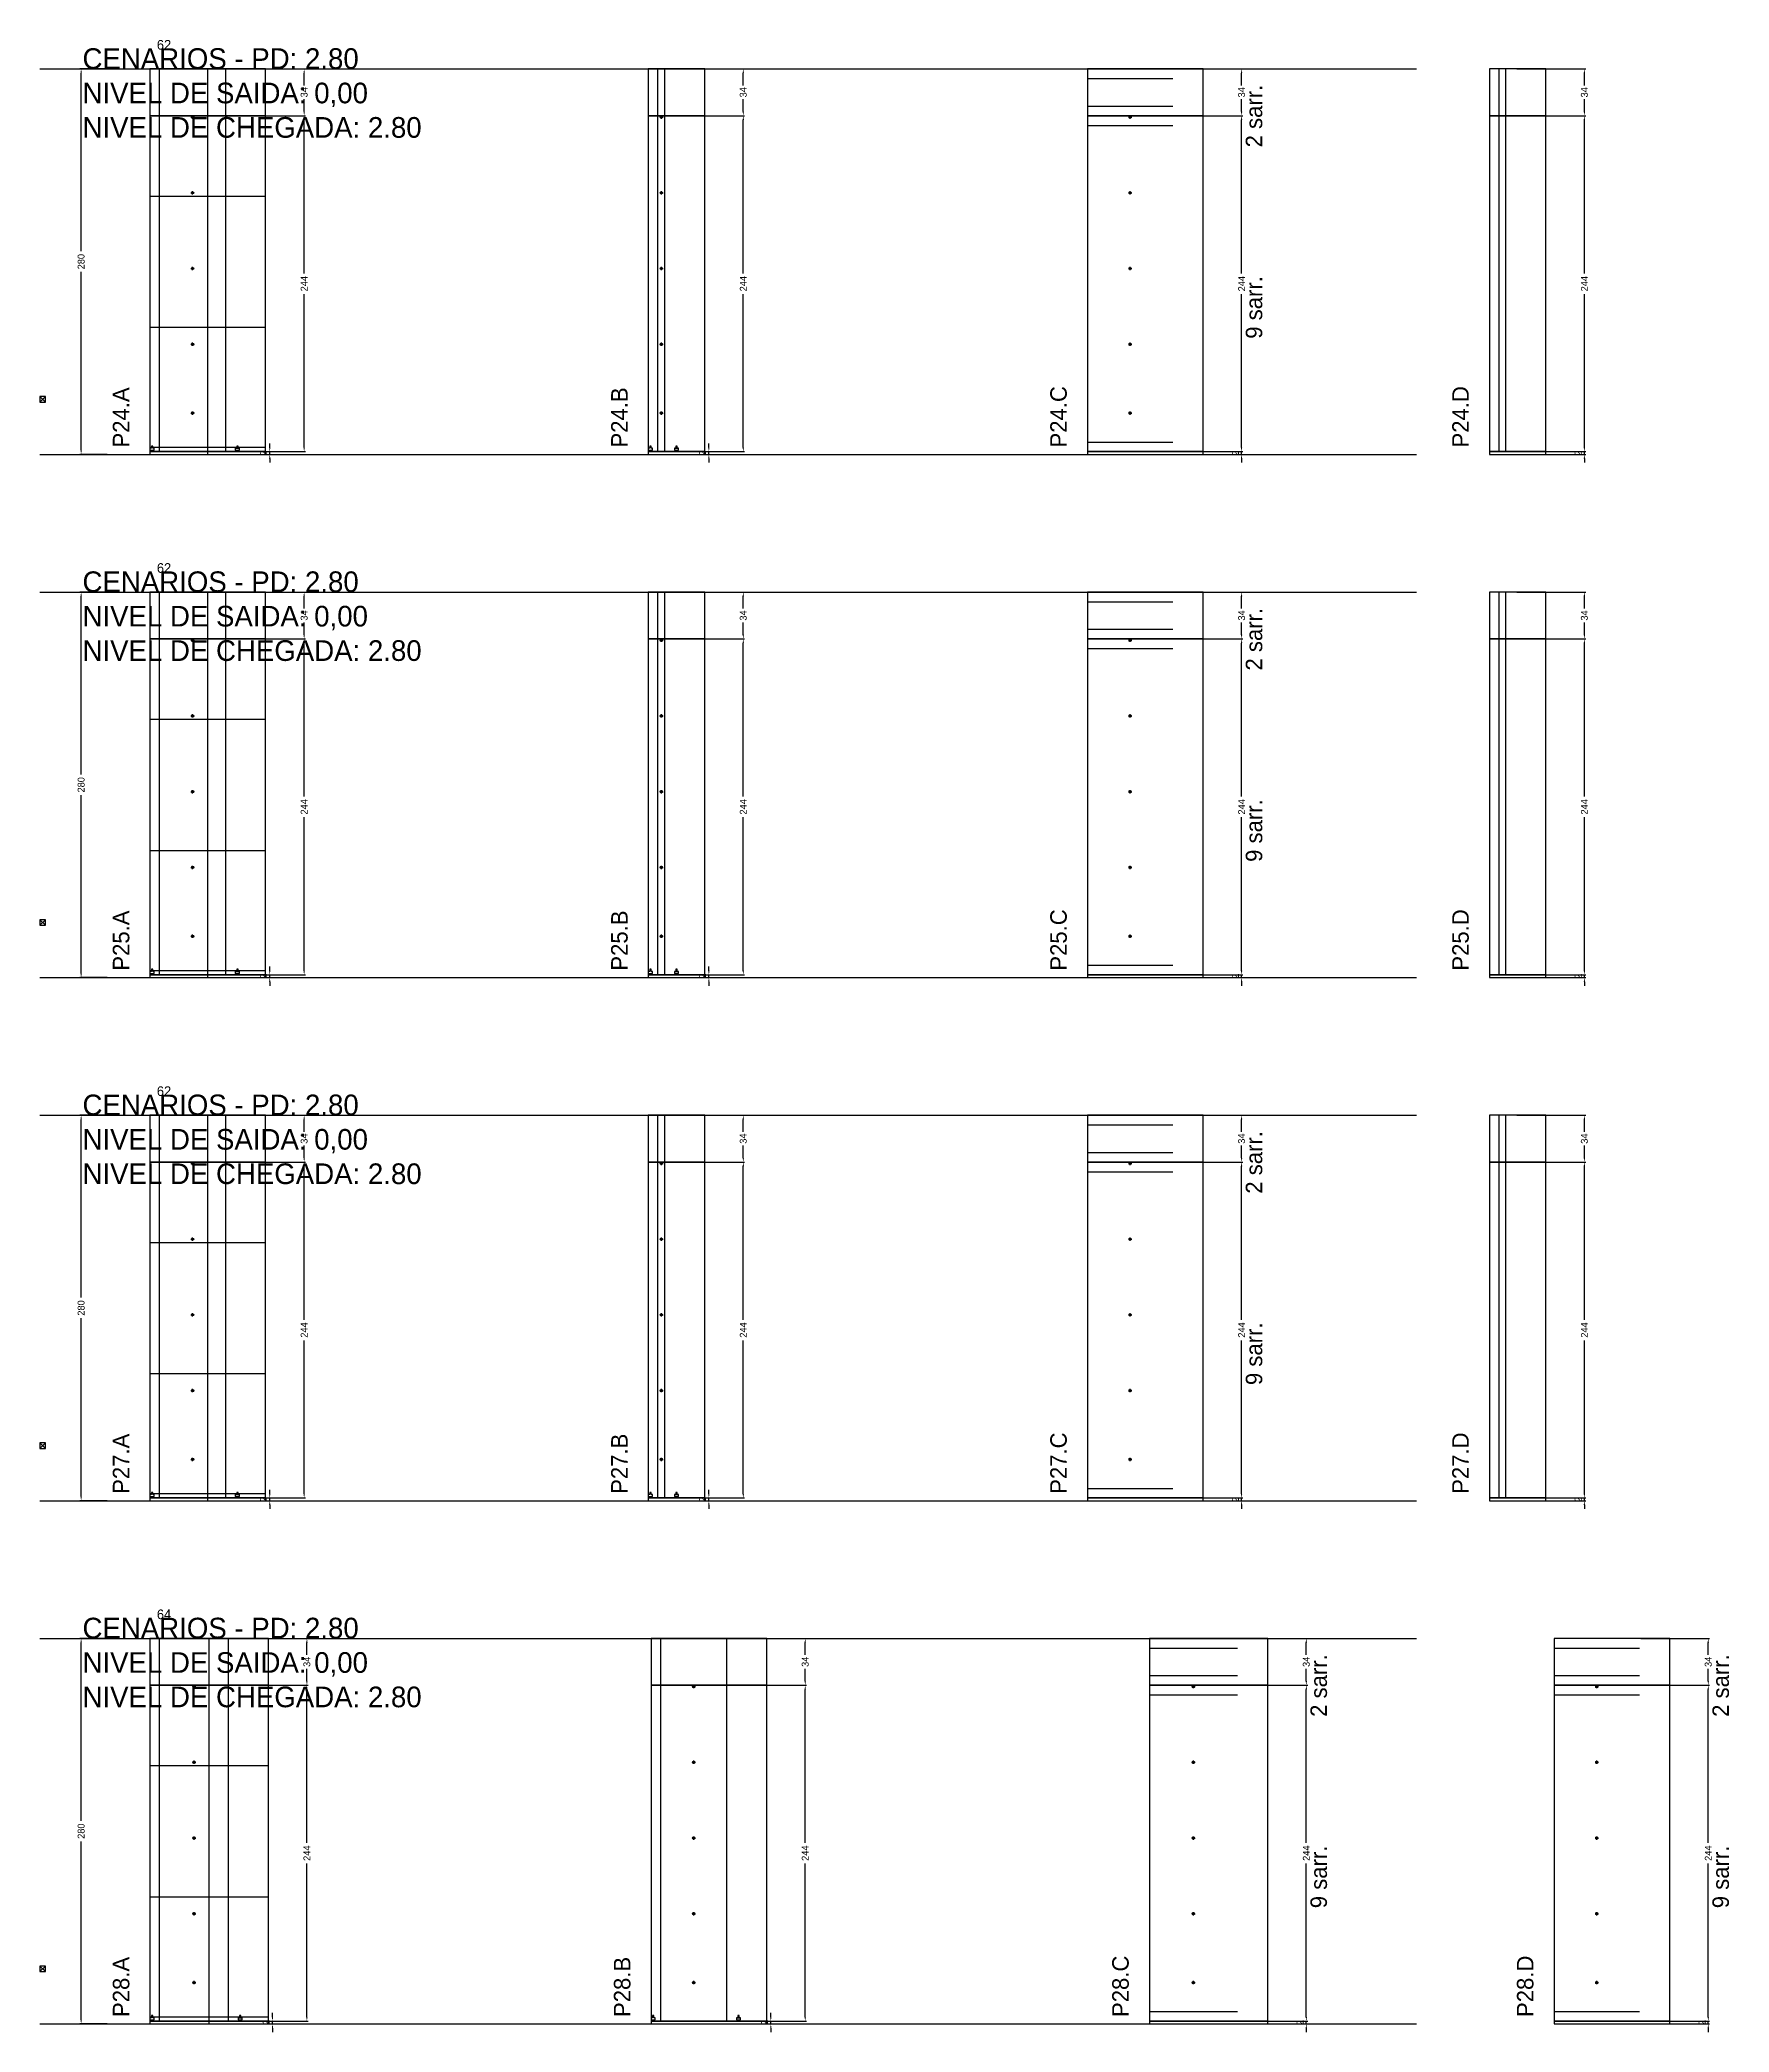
# Model space of a CAD drawing. Header units: centimetres. Extents: x -12000 to 4115, y -10266 to 2668.
# Drawn here: x -7000 to -5773, y -5326 to -3879 of the extents above; entities that cross this region are included whole.
import ezdxf

# ---------------------------------------------------------------- set-up
doc = ezdxf.new("R2010")
doc.units = ezdxf.units.CM
doc.linetypes.add('DASHED', pattern=[2, -2])
for name, color, linetype in [('COTA', 241, 'Continuous'), ('COTAS FURACAO', 16, 'Continuous'), ('Madeira', 30, 'Continuous'), ('NOMENCLATURA', 7, 'Continuous'), ('Nível', 160, 'Continuous'), ('Painéis', 200, 'Continuous'), ('Perfil Metálico', 150, 'Continuous'), ('SARR_2.2x7', 40, 'Continuous'), ('SARRAFO DE PRESSAO', 200, 'Continuous'), ('texto', 7, 'Continuous')]:
    doc.layers.add(name, color=color, linetype=linetype)
doc.dimstyles.new('PAINEL-NOVA', dxfattribs={"dimtxt": 5, "dimasz": 3, "dimexe": 1, "dimexo": 1, "dimgap": 1, "dimtad": 1, "dimcen": 2.5, "dimazin": 3, "dimtfac": 1, "dimtmove": 0, "dimatfit": 3})

# ---------------------------------------------------------------- blocks, each defined once
blk = doc.blocks.new('_CLOSEDFILLED')
at = {"color": 0, "linetype": 'BYBLOCK'}
blk.add_solid([(-1, 0.16), (0, 0), (-1, -0.16)], dxfattribs=at)
blk = doc.blocks.new('*D261')
for p, q in [((-6951, -3900), (-6971, -3900)), ((-6970, -4032.5), (-6970, -3903)), ((-6970, -4177), (-6970, -4047.5)), ((-6951, -4180), (-6971, -4180))]:
    blk.add_line(p, q)
at = {"layer": 'Defpoints'}
for p in [(-6950, -3900), (-6970, -4180), (-6950, -4180)]:
    blk.add_point(p, dxfattribs=at)
at = {"layer": 'COTA', "xscale": 3, "yscale": 3}
for p, rotation in [((-6970, -3900), 90), ((-6970, -4180), 270)]:
    blk.add_blockref('_CLOSEDFILLED', p, dxfattribs=dict(at, rotation=rotation))
at = {"layer": 'COTA', "insert": (-6970, -4040), "char_height": 5, "attachment_point": 5, "rotation": 90}
blk.add_mtext('280', dxfattribs=at)
blk = doc.blocks.new('MULDURA')
at = {"layer": 'Paineis'}
for p, q in [((0, 0), (4, 4)), ((4, 0), (0, 4))]:
    blk.add_line(p, q, dxfattribs=at)
blk.add_lwpolyline([(0, 0), (4, 0), (4, 4), (0, 4)], close=True, dxfattribs=at)
blk = doc.blocks.new('*D263')
for p, q in [((-6857, -3934), (-6807, -3934)), ((-6808, -4048.5), (-6808, -3937)), ((-6808, -4175), (-6808, -4063.5)), ((-6857, -4178), (-6807, -4178))]:
    blk.add_line(p, q)
at = {"layer": 'Defpoints'}
for p in [(-6858, -3934), (-6858, -4178), (-6808, -4178)]:
    blk.add_point(p, dxfattribs=at)
at = {"layer": 'COTA', "xscale": 3, "yscale": 3}
for p, rotation in [((-6808, -3934), 90), ((-6808, -4178), 270)]:
    blk.add_blockref('_CLOSEDFILLED', p, dxfattribs=dict(at, rotation=rotation))
at = {"layer": 'COTA', "insert": (-6808, -4056), "char_height": 5, "attachment_point": 5, "rotation": 90}
blk.add_mtext('244', dxfattribs=at)
blk = doc.blocks.new('*D264')
for p, q in [((-6857, -3900), (-6807, -3900)), ((-6808, -3912), (-6808, -3903)), ((-6857, -3934), (-6807, -3934)), ((-6808, -3931), (-6808, -3922))]:
    blk.add_line(p, q)
at = {"layer": 'Defpoints'}
for p in [(-6858, -3900), (-6858, -3934), (-6808, -3934)]:
    blk.add_point(p, dxfattribs=at)
at = {"layer": 'COTA', "xscale": 3, "yscale": 3}
for p, rotation in [((-6808, -3900), 90), ((-6808, -3934), 270)]:
    blk.add_blockref('_CLOSEDFILLED', p, dxfattribs=dict(at, rotation=rotation))
at = {"layer": 'COTA', "insert": (-6808, -3917), "char_height": 5, "attachment_point": 5, "rotation": 90}
blk.add_mtext('34', dxfattribs=at)
blk = doc.blocks.new('SLIPTEE')
at = {"layer": 'Paineis'}
blk.add_lwpolyline([(0, 0), (3, 0), (3, 1.5), (2, 1.5), (2, 3), (1, 3), (1, 1.5), (0, 1.5)], close=True, dxfattribs=at)
blk = doc.blocks.new('SLIPTDD')
at = {"layer": 'Paineis'}
blk.add_line((0, 1.5), (3, 1.5), dxfattribs=at)
blk.add_lwpolyline([(0, 0), (3, 0), (3, 1.5), (2, 1.5), (2, 3), (1, 3), (1, 1.5), (0, 1.5)], close=True, dxfattribs=at)
blk = doc.blocks.new('furacao')
at = {"layer": 'COTAS FURACAO'}
for p, q in [((-1.2, 0), (1.2, 0)), ((0, -1.2), (0, 1.2))]:
    blk.add_line(p, q, dxfattribs=at)
blk.add_circle((0, 0), 0.8, dxfattribs=at)
blk = doc.blocks.new('*D266')
for p, q in [((-6538, -3934), (-6488, -3934)), ((-6489, -4048.5), (-6489, -3937)), ((-6489, -4175), (-6489, -4063.5)), ((-6538, -4178), (-6488, -4178))]:
    blk.add_line(p, q)
at = {"layer": 'Defpoints'}
for p in [(-6539, -3934), (-6539, -4178), (-6489, -4178)]:
    blk.add_point(p, dxfattribs=at)
at = {"layer": 'COTA', "xscale": 3, "yscale": 3}
for p, rotation in [((-6489, -3934), 90), ((-6489, -4178), 270)]:
    blk.add_blockref('_CLOSEDFILLED', p, dxfattribs=dict(at, rotation=rotation))
at = {"layer": 'COTA', "insert": (-6489, -4056), "char_height": 5, "attachment_point": 5, "rotation": 90}
blk.add_mtext('244', dxfattribs=at)
blk = doc.blocks.new('*D267')
for p, q in [((-6538, -3900), (-6488, -3900)), ((-6489, -3912), (-6489, -3903)), ((-6538, -3934), (-6488, -3934)), ((-6489, -3931), (-6489, -3922))]:
    blk.add_line(p, q)
at = {"layer": 'Defpoints'}
for p in [(-6539, -3900), (-6539, -3934), (-6489, -3934)]:
    blk.add_point(p, dxfattribs=at)
at = {"layer": 'COTA', "xscale": 3, "yscale": 3}
for p, rotation in [((-6489, -3900), 90), ((-6489, -3934), 270)]:
    blk.add_blockref('_CLOSEDFILLED', p, dxfattribs=dict(at, rotation=rotation))
at = {"layer": 'COTA', "insert": (-6489, -3917), "char_height": 5, "attachment_point": 5, "rotation": 90}
blk.add_mtext('34', dxfattribs=at)
blk = doc.blocks.new('*D269')
for p, q in [((-6176, -3934), (-6126, -3934)), ((-6127, -4048.5), (-6127, -3937)), ((-6127, -4175), (-6127, -4063.5)), ((-6176, -4178), (-6126, -4178))]:
    blk.add_line(p, q)
at = {"layer": 'Defpoints'}
for p in [(-6177, -3934), (-6177, -4178), (-6127, -4178)]:
    blk.add_point(p, dxfattribs=at)
at = {"layer": 'COTA', "xscale": 3, "yscale": 3}
for p, rotation in [((-6127, -3934), 90), ((-6127, -4178), 270)]:
    blk.add_blockref('_CLOSEDFILLED', p, dxfattribs=dict(at, rotation=rotation))
at = {"layer": 'COTA', "insert": (-6127, -4056), "char_height": 5, "attachment_point": 5, "rotation": 90}
blk.add_mtext('244', dxfattribs=at)
blk = doc.blocks.new('*D270')
for p, q in [((-6176, -3900), (-6126, -3900)), ((-6127, -3912), (-6127, -3903)), ((-6176, -3934), (-6126, -3934)), ((-6127, -3931), (-6127, -3922))]:
    blk.add_line(p, q)
at = {"layer": 'Defpoints'}
for p in [(-6177, -3900), (-6177, -3934), (-6127, -3934)]:
    blk.add_point(p, dxfattribs=at)
at = {"layer": 'COTA', "xscale": 3, "yscale": 3}
for p, rotation in [((-6127, -3900), 90), ((-6127, -3934), 270)]:
    blk.add_blockref('_CLOSEDFILLED', p, dxfattribs=dict(at, rotation=rotation))
at = {"layer": 'COTA', "insert": (-6127, -3917), "char_height": 5, "attachment_point": 5, "rotation": 90}
blk.add_mtext('34', dxfattribs=at)
blk = doc.blocks.new('*D272')
for p, q in [((-5927, -3934), (-5877, -3934)), ((-5878, -4048.5), (-5878, -3937)), ((-5878, -4175), (-5878, -4063.5)), ((-5927, -4178), (-5877, -4178))]:
    blk.add_line(p, q)
at = {"layer": 'Defpoints'}
for p in [(-5928, -3934), (-5928, -4178), (-5878, -4178)]:
    blk.add_point(p, dxfattribs=at)
at = {"layer": 'COTA', "xscale": 3, "yscale": 3}
for p, rotation in [((-5878, -3934), 90), ((-5878, -4178), 270)]:
    blk.add_blockref('_CLOSEDFILLED', p, dxfattribs=dict(at, rotation=rotation))
at = {"layer": 'COTA', "insert": (-5878, -4056), "char_height": 5, "attachment_point": 5, "rotation": 90}
blk.add_mtext('244', dxfattribs=at)
blk = doc.blocks.new('*D273')
for p, q in [((-5927, -3900), (-5877, -3900)), ((-5878, -3912), (-5878, -3903)), ((-5927, -3934), (-5877, -3934)), ((-5878, -3931), (-5878, -3922))]:
    blk.add_line(p, q)
at = {"layer": 'Defpoints'}
for p in [(-5928, -3900), (-5928, -3934), (-5878, -3934)]:
    blk.add_point(p, dxfattribs=at)
at = {"layer": 'COTA', "xscale": 3, "yscale": 3}
for p, rotation in [((-5878, -3900), 90), ((-5878, -3934), 270)]:
    blk.add_blockref('_CLOSEDFILLED', p, dxfattribs=dict(at, rotation=rotation))
at = {"layer": 'COTA', "insert": (-5878, -3917), "char_height": 5, "attachment_point": 5, "rotation": 90}
blk.add_mtext('34', dxfattribs=at)
blk = doc.blocks.new('*D287')
for p, q in [((-6951, -4280), (-6971, -4280)), ((-6970, -4412.5), (-6970, -4283)), ((-6970, -4557), (-6970, -4427.5)), ((-6951, -4560), (-6971, -4560))]:
    blk.add_line(p, q)
at = {"layer": 'Defpoints'}
for p in [(-6950, -4280), (-6970, -4560), (-6950, -4560)]:
    blk.add_point(p, dxfattribs=at)
at = {"layer": 'COTA', "xscale": 3, "yscale": 3}
for p, rotation in [((-6970, -4280), 90), ((-6970, -4560), 270)]:
    blk.add_blockref('_CLOSEDFILLED', p, dxfattribs=dict(at, rotation=rotation))
at = {"layer": 'COTA', "insert": (-6970, -4420), "char_height": 5, "attachment_point": 5, "rotation": 90}
blk.add_mtext('280', dxfattribs=at)
blk = doc.blocks.new('*D289')
for p, q in [((-6857, -4314), (-6807, -4314)), ((-6808, -4428.5), (-6808, -4317)), ((-6808, -4555), (-6808, -4443.5)), ((-6857, -4558), (-6807, -4558))]:
    blk.add_line(p, q)
at = {"layer": 'Defpoints'}
for p in [(-6858, -4314), (-6858, -4558), (-6808, -4558)]:
    blk.add_point(p, dxfattribs=at)
at = {"layer": 'COTA', "xscale": 3, "yscale": 3}
for p, rotation in [((-6808, -4314), 90), ((-6808, -4558), 270)]:
    blk.add_blockref('_CLOSEDFILLED', p, dxfattribs=dict(at, rotation=rotation))
at = {"layer": 'COTA', "insert": (-6808, -4436), "char_height": 5, "attachment_point": 5, "rotation": 90}
blk.add_mtext('244', dxfattribs=at)
blk = doc.blocks.new('*D290')
for p, q in [((-6857, -4280), (-6807, -4280)), ((-6808, -4292), (-6808, -4283)), ((-6808, -4311), (-6808, -4302)), ((-6857, -4314), (-6807, -4314))]:
    blk.add_line(p, q)
at = {"layer": 'Defpoints'}
for p in [(-6858, -4280), (-6858, -4314), (-6808, -4314)]:
    blk.add_point(p, dxfattribs=at)
at = {"layer": 'COTA', "xscale": 3, "yscale": 3}
for p, rotation in [((-6808, -4280), 90), ((-6808, -4314), 270)]:
    blk.add_blockref('_CLOSEDFILLED', p, dxfattribs=dict(at, rotation=rotation))
at = {"layer": 'COTA', "insert": (-6808, -4297), "char_height": 5, "attachment_point": 5, "rotation": 90}
blk.add_mtext('34', dxfattribs=at)
blk = doc.blocks.new('*D292')
for p, q in [((-6538, -4314), (-6488, -4314)), ((-6489, -4428.5), (-6489, -4317)), ((-6489, -4555), (-6489, -4443.5)), ((-6538, -4558), (-6488, -4558))]:
    blk.add_line(p, q)
at = {"layer": 'Defpoints'}
for p in [(-6539, -4314), (-6539, -4558), (-6489, -4558)]:
    blk.add_point(p, dxfattribs=at)
at = {"layer": 'COTA', "xscale": 3, "yscale": 3}
for p, rotation in [((-6489, -4314), 90), ((-6489, -4558), 270)]:
    blk.add_blockref('_CLOSEDFILLED', p, dxfattribs=dict(at, rotation=rotation))
at = {"layer": 'COTA', "insert": (-6489, -4436), "char_height": 5, "attachment_point": 5, "rotation": 90}
blk.add_mtext('244', dxfattribs=at)
blk = doc.blocks.new('*D293')
for p, q in [((-6538, -4280), (-6488, -4280)), ((-6489, -4292), (-6489, -4283)), ((-6489, -4311), (-6489, -4302)), ((-6538, -4314), (-6488, -4314))]:
    blk.add_line(p, q)
at = {"layer": 'Defpoints'}
for p in [(-6539, -4280), (-6539, -4314), (-6489, -4314)]:
    blk.add_point(p, dxfattribs=at)
at = {"layer": 'COTA', "xscale": 3, "yscale": 3}
for p, rotation in [((-6489, -4280), 90), ((-6489, -4314), 270)]:
    blk.add_blockref('_CLOSEDFILLED', p, dxfattribs=dict(at, rotation=rotation))
at = {"layer": 'COTA', "insert": (-6489, -4297), "char_height": 5, "attachment_point": 5, "rotation": 90}
blk.add_mtext('34', dxfattribs=at)
blk = doc.blocks.new('*D295')
for p, q in [((-6176, -4314), (-6126, -4314)), ((-6127, -4428.5), (-6127, -4317)), ((-6127, -4555), (-6127, -4443.5)), ((-6176, -4558), (-6126, -4558))]:
    blk.add_line(p, q)
at = {"layer": 'Defpoints'}
for p in [(-6177, -4314), (-6177, -4558), (-6127, -4558)]:
    blk.add_point(p, dxfattribs=at)
at = {"layer": 'COTA', "xscale": 3, "yscale": 3}
for p, rotation in [((-6127, -4314), 90), ((-6127, -4558), 270)]:
    blk.add_blockref('_CLOSEDFILLED', p, dxfattribs=dict(at, rotation=rotation))
at = {"layer": 'COTA', "insert": (-6127, -4436), "char_height": 5, "attachment_point": 5, "rotation": 90}
blk.add_mtext('244', dxfattribs=at)
blk = doc.blocks.new('*D296')
for p, q in [((-6176, -4280), (-6126, -4280)), ((-6127, -4292), (-6127, -4283)), ((-6127, -4311), (-6127, -4302)), ((-6176, -4314), (-6126, -4314))]:
    blk.add_line(p, q)
at = {"layer": 'Defpoints'}
for p in [(-6177, -4280), (-6177, -4314), (-6127, -4314)]:
    blk.add_point(p, dxfattribs=at)
at = {"layer": 'COTA', "xscale": 3, "yscale": 3}
for p, rotation in [((-6127, -4280), 90), ((-6127, -4314), 270)]:
    blk.add_blockref('_CLOSEDFILLED', p, dxfattribs=dict(at, rotation=rotation))
at = {"layer": 'COTA', "insert": (-6127, -4297), "char_height": 5, "attachment_point": 5, "rotation": 90}
blk.add_mtext('34', dxfattribs=at)
blk = doc.blocks.new('*D298')
for p, q in [((-5927, -4314), (-5877, -4314)), ((-5878, -4428.5), (-5878, -4317)), ((-5878, -4555), (-5878, -4443.5)), ((-5927, -4558), (-5877, -4558))]:
    blk.add_line(p, q)
at = {"layer": 'Defpoints'}
for p in [(-5928, -4314), (-5928, -4558), (-5878, -4558)]:
    blk.add_point(p, dxfattribs=at)
at = {"layer": 'COTA', "xscale": 3, "yscale": 3}
for p, rotation in [((-5878, -4314), 90), ((-5878, -4558), 270)]:
    blk.add_blockref('_CLOSEDFILLED', p, dxfattribs=dict(at, rotation=rotation))
at = {"layer": 'COTA', "insert": (-5878, -4436), "char_height": 5, "attachment_point": 5, "rotation": 90}
blk.add_mtext('244', dxfattribs=at)
blk = doc.blocks.new('*D299')
for p, q in [((-5927, -4280), (-5877, -4280)), ((-5878, -4292), (-5878, -4283)), ((-5878, -4311), (-5878, -4302)), ((-5927, -4314), (-5877, -4314))]:
    blk.add_line(p, q)
at = {"layer": 'Defpoints'}
for p in [(-5928, -4280), (-5928, -4314), (-5878, -4314)]:
    blk.add_point(p, dxfattribs=at)
at = {"layer": 'COTA', "xscale": 3, "yscale": 3}
for p, rotation in [((-5878, -4280), 90), ((-5878, -4314), 270)]:
    blk.add_blockref('_CLOSEDFILLED', p, dxfattribs=dict(at, rotation=rotation))
at = {"layer": 'COTA', "insert": (-5878, -4297), "char_height": 5, "attachment_point": 5, "rotation": 90}
blk.add_mtext('34', dxfattribs=at)
blk = doc.blocks.new('*D313')
for p, q in [((-6951, -4660), (-6971, -4660)), ((-6970, -4792.5), (-6970, -4663)), ((-6970, -4937), (-6970, -4807.5)), ((-6951, -4940), (-6971, -4940))]:
    blk.add_line(p, q)
at = {"layer": 'Defpoints'}
for p in [(-6950, -4660), (-6970, -4940), (-6950, -4940)]:
    blk.add_point(p, dxfattribs=at)
at = {"layer": 'COTA', "xscale": 3, "yscale": 3}
for p, rotation in [((-6970, -4660), 90), ((-6970, -4940), 270)]:
    blk.add_blockref('_CLOSEDFILLED', p, dxfattribs=dict(at, rotation=rotation))
at = {"layer": 'COTA', "insert": (-6970, -4800), "char_height": 5, "attachment_point": 5, "rotation": 90}
blk.add_mtext('280', dxfattribs=at)
blk = doc.blocks.new('*D315')
for p, q in [((-6857, -4694), (-6807, -4694)), ((-6808, -4808.5), (-6808, -4697)), ((-6808, -4935), (-6808, -4823.5)), ((-6857, -4938), (-6807, -4938))]:
    blk.add_line(p, q)
at = {"layer": 'Defpoints'}
for p in [(-6858, -4694), (-6858, -4938), (-6808, -4938)]:
    blk.add_point(p, dxfattribs=at)
at = {"layer": 'COTA', "xscale": 3, "yscale": 3}
for p, rotation in [((-6808, -4694), 90), ((-6808, -4938), 270)]:
    blk.add_blockref('_CLOSEDFILLED', p, dxfattribs=dict(at, rotation=rotation))
at = {"layer": 'COTA', "insert": (-6808, -4816), "char_height": 5, "attachment_point": 5, "rotation": 90}
blk.add_mtext('244', dxfattribs=at)
blk = doc.blocks.new('*D316')
for p, q in [((-6857, -4660), (-6807, -4660)), ((-6808, -4672), (-6808, -4663)), ((-6808, -4691), (-6808, -4682)), ((-6857, -4694), (-6807, -4694))]:
    blk.add_line(p, q)
at = {"layer": 'Defpoints'}
for p in [(-6858, -4660), (-6858, -4694), (-6808, -4694)]:
    blk.add_point(p, dxfattribs=at)
at = {"layer": 'COTA', "xscale": 3, "yscale": 3}
for p, rotation in [((-6808, -4660), 90), ((-6808, -4694), 270)]:
    blk.add_blockref('_CLOSEDFILLED', p, dxfattribs=dict(at, rotation=rotation))
at = {"layer": 'COTA', "insert": (-6808, -4677), "char_height": 5, "attachment_point": 5, "rotation": 90}
blk.add_mtext('34', dxfattribs=at)
blk = doc.blocks.new('*D318')
for p, q in [((-6538, -4694), (-6488, -4694)), ((-6489, -4808.5), (-6489, -4697)), ((-6489, -4935), (-6489, -4823.5)), ((-6538, -4938), (-6488, -4938))]:
    blk.add_line(p, q)
at = {"layer": 'Defpoints'}
for p in [(-6539, -4694), (-6539, -4938), (-6489, -4938)]:
    blk.add_point(p, dxfattribs=at)
at = {"layer": 'COTA', "xscale": 3, "yscale": 3}
for p, rotation in [((-6489, -4694), 90), ((-6489, -4938), 270)]:
    blk.add_blockref('_CLOSEDFILLED', p, dxfattribs=dict(at, rotation=rotation))
at = {"layer": 'COTA', "insert": (-6489, -4816), "char_height": 5, "attachment_point": 5, "rotation": 90}
blk.add_mtext('244', dxfattribs=at)
blk = doc.blocks.new('*D319')
for p, q in [((-6538, -4660), (-6488, -4660)), ((-6489, -4672), (-6489, -4663)), ((-6489, -4691), (-6489, -4682)), ((-6538, -4694), (-6488, -4694))]:
    blk.add_line(p, q)
at = {"layer": 'Defpoints'}
for p in [(-6539, -4660), (-6539, -4694), (-6489, -4694)]:
    blk.add_point(p, dxfattribs=at)
at = {"layer": 'COTA', "xscale": 3, "yscale": 3}
for p, rotation in [((-6489, -4660), 90), ((-6489, -4694), 270)]:
    blk.add_blockref('_CLOSEDFILLED', p, dxfattribs=dict(at, rotation=rotation))
at = {"layer": 'COTA', "insert": (-6489, -4677), "char_height": 5, "attachment_point": 5, "rotation": 90}
blk.add_mtext('34', dxfattribs=at)
blk = doc.blocks.new('*D321')
for p, q in [((-6176, -4694), (-6126, -4694)), ((-6127, -4808.5), (-6127, -4697)), ((-6127, -4935), (-6127, -4823.5)), ((-6176, -4938), (-6126, -4938))]:
    blk.add_line(p, q)
at = {"layer": 'Defpoints'}
for p in [(-6177, -4694), (-6177, -4938), (-6127, -4938)]:
    blk.add_point(p, dxfattribs=at)
at = {"layer": 'COTA', "xscale": 3, "yscale": 3}
for p, rotation in [((-6127, -4694), 90), ((-6127, -4938), 270)]:
    blk.add_blockref('_CLOSEDFILLED', p, dxfattribs=dict(at, rotation=rotation))
at = {"layer": 'COTA', "insert": (-6127, -4816), "char_height": 5, "attachment_point": 5, "rotation": 90}
blk.add_mtext('244', dxfattribs=at)
blk = doc.blocks.new('*D322')
for p, q in [((-6176, -4660), (-6126, -4660)), ((-6127, -4672), (-6127, -4663)), ((-6127, -4691), (-6127, -4682)), ((-6176, -4694), (-6126, -4694))]:
    blk.add_line(p, q)
at = {"layer": 'Defpoints'}
for p in [(-6177, -4660), (-6177, -4694), (-6127, -4694)]:
    blk.add_point(p, dxfattribs=at)
at = {"layer": 'COTA', "xscale": 3, "yscale": 3}
for p, rotation in [((-6127, -4660), 90), ((-6127, -4694), 270)]:
    blk.add_blockref('_CLOSEDFILLED', p, dxfattribs=dict(at, rotation=rotation))
at = {"layer": 'COTA', "insert": (-6127, -4677), "char_height": 5, "attachment_point": 5, "rotation": 90}
blk.add_mtext('34', dxfattribs=at)
blk = doc.blocks.new('*D324')
for p, q in [((-5927, -4694), (-5877, -4694)), ((-5878, -4808.5), (-5878, -4697)), ((-5878, -4935), (-5878, -4823.5)), ((-5927, -4938), (-5877, -4938))]:
    blk.add_line(p, q)
at = {"layer": 'Defpoints'}
for p in [(-5928, -4694), (-5928, -4938), (-5878, -4938)]:
    blk.add_point(p, dxfattribs=at)
at = {"layer": 'COTA', "xscale": 3, "yscale": 3}
for p, rotation in [((-5878, -4694), 90), ((-5878, -4938), 270)]:
    blk.add_blockref('_CLOSEDFILLED', p, dxfattribs=dict(at, rotation=rotation))
at = {"layer": 'COTA', "insert": (-5878, -4816), "char_height": 5, "attachment_point": 5, "rotation": 90}
blk.add_mtext('244', dxfattribs=at)
blk = doc.blocks.new('*D325')
for p, q in [((-5927, -4660), (-5877, -4660)), ((-5878, -4672), (-5878, -4663)), ((-5878, -4691), (-5878, -4682)), ((-5927, -4694), (-5877, -4694))]:
    blk.add_line(p, q)
at = {"layer": 'Defpoints'}
for p in [(-5928, -4660), (-5928, -4694), (-5878, -4694)]:
    blk.add_point(p, dxfattribs=at)
at = {"layer": 'COTA', "xscale": 3, "yscale": 3}
for p, rotation in [((-5878, -4660), 90), ((-5878, -4694), 270)]:
    blk.add_blockref('_CLOSEDFILLED', p, dxfattribs=dict(at, rotation=rotation))
at = {"layer": 'COTA', "insert": (-5878, -4677), "char_height": 5, "attachment_point": 5, "rotation": 90}
blk.add_mtext('34', dxfattribs=at)
blk = doc.blocks.new('*D339')
for p, q in [((-6951, -5040), (-6971, -5040)), ((-6970, -5172.5), (-6970, -5043)), ((-6970, -5317), (-6970, -5187.5)), ((-6951, -5320), (-6971, -5320))]:
    blk.add_line(p, q)
at = {"layer": 'Defpoints'}
for p in [(-6950, -5040), (-6970, -5320), (-6950, -5320)]:
    blk.add_point(p, dxfattribs=at)
at = {"layer": 'COTA', "xscale": 3, "yscale": 3}
for p, rotation in [((-6970, -5040), 90), ((-6970, -5320), 270)]:
    blk.add_blockref('_CLOSEDFILLED', p, dxfattribs=dict(at, rotation=rotation))
at = {"layer": 'COTA', "insert": (-6970, -5180), "char_height": 5, "attachment_point": 5, "rotation": 90}
blk.add_mtext('280', dxfattribs=at)
blk = doc.blocks.new('*D341')
for p, q in [((-6855, -5074), (-6805, -5074)), ((-6806, -5188.5), (-6806, -5077)), ((-6806, -5315), (-6806, -5203.5)), ((-6855, -5318), (-6805, -5318))]:
    blk.add_line(p, q)
at = {"layer": 'Defpoints'}
for p in [(-6856, -5074), (-6856, -5318), (-6806, -5318)]:
    blk.add_point(p, dxfattribs=at)
at = {"layer": 'COTA', "xscale": 3, "yscale": 3}
for p, rotation in [((-6806, -5074), 90), ((-6806, -5318), 270)]:
    blk.add_blockref('_CLOSEDFILLED', p, dxfattribs=dict(at, rotation=rotation))
at = {"layer": 'COTA', "insert": (-6806, -5196), "char_height": 5, "attachment_point": 5, "rotation": 90}
blk.add_mtext('244', dxfattribs=at)
blk = doc.blocks.new('*D342')
for p, q in [((-6855, -5040), (-6805, -5040)), ((-6806, -5052), (-6806, -5043)), ((-6806, -5071), (-6806, -5062)), ((-6855, -5074), (-6805, -5074))]:
    blk.add_line(p, q)
at = {"layer": 'Defpoints'}
for p in [(-6856, -5040), (-6856, -5074), (-6806, -5074)]:
    blk.add_point(p, dxfattribs=at)
at = {"layer": 'COTA', "xscale": 3, "yscale": 3}
for p, rotation in [((-6806, -5040), 90), ((-6806, -5074), 270)]:
    blk.add_blockref('_CLOSEDFILLED', p, dxfattribs=dict(at, rotation=rotation))
at = {"layer": 'COTA', "insert": (-6806, -5057), "char_height": 5, "attachment_point": 5, "rotation": 90}
blk.add_mtext('34', dxfattribs=at)
blk = doc.blocks.new('*D344')
for p, q in [((-6493, -5074), (-6443, -5074)), ((-6444, -5188.5), (-6444, -5077)), ((-6444, -5315), (-6444, -5203.5)), ((-6493, -5318), (-6443, -5318))]:
    blk.add_line(p, q)
at = {"layer": 'Defpoints'}
for p in [(-6494, -5074), (-6494, -5318), (-6444, -5318)]:
    blk.add_point(p, dxfattribs=at)
at = {"layer": 'COTA', "xscale": 3, "yscale": 3}
for p, rotation in [((-6444, -5074), 90), ((-6444, -5318), 270)]:
    blk.add_blockref('_CLOSEDFILLED', p, dxfattribs=dict(at, rotation=rotation))
at = {"layer": 'COTA', "insert": (-6444, -5196), "char_height": 5, "attachment_point": 5, "rotation": 90}
blk.add_mtext('244', dxfattribs=at)
blk = doc.blocks.new('*D345')
for p, q in [((-6493, -5040), (-6443, -5040)), ((-6444, -5052), (-6444, -5043)), ((-6444, -5071), (-6444, -5062)), ((-6493, -5074), (-6443, -5074))]:
    blk.add_line(p, q)
at = {"layer": 'Defpoints'}
for p in [(-6494, -5040), (-6494, -5074), (-6444, -5074)]:
    blk.add_point(p, dxfattribs=at)
at = {"layer": 'COTA', "xscale": 3, "yscale": 3}
for p, rotation in [((-6444, -5040), 90), ((-6444, -5074), 270)]:
    blk.add_blockref('_CLOSEDFILLED', p, dxfattribs=dict(at, rotation=rotation))
at = {"layer": 'COTA', "insert": (-6444, -5057), "char_height": 5, "attachment_point": 5, "rotation": 90}
blk.add_mtext('34', dxfattribs=at)
blk = doc.blocks.new('*D347')
for p, q in [((-6129, -5074), (-6079, -5074)), ((-6080, -5188.5), (-6080, -5077)), ((-6080, -5315), (-6080, -5203.5)), ((-6129, -5318), (-6079, -5318))]:
    blk.add_line(p, q)
at = {"layer": 'Defpoints'}
for p in [(-6130, -5074), (-6130, -5318), (-6080, -5318)]:
    blk.add_point(p, dxfattribs=at)
at = {"layer": 'COTA', "xscale": 3, "yscale": 3}
for p, rotation in [((-6080, -5074), 90), ((-6080, -5318), 270)]:
    blk.add_blockref('_CLOSEDFILLED', p, dxfattribs=dict(at, rotation=rotation))
at = {"layer": 'COTA', "insert": (-6080, -5196), "char_height": 5, "attachment_point": 5, "rotation": 90}
blk.add_mtext('244', dxfattribs=at)
blk = doc.blocks.new('*D348')
for p, q in [((-6129, -5040), (-6079, -5040)), ((-6080, -5052), (-6080, -5043)), ((-6080, -5071), (-6080, -5062)), ((-6129, -5074), (-6079, -5074))]:
    blk.add_line(p, q)
at = {"layer": 'Defpoints'}
for p in [(-6130, -5040), (-6130, -5074), (-6080, -5074)]:
    blk.add_point(p, dxfattribs=at)
at = {"layer": 'COTA', "xscale": 3, "yscale": 3}
for p, rotation in [((-6080, -5040), 90), ((-6080, -5074), 270)]:
    blk.add_blockref('_CLOSEDFILLED', p, dxfattribs=dict(at, rotation=rotation))
at = {"layer": 'COTA', "insert": (-6080, -5057), "char_height": 5, "attachment_point": 5, "rotation": 90}
blk.add_mtext('34', dxfattribs=at)
blk = doc.blocks.new('*D350')
for p, q in [((-5837, -5074), (-5787, -5074)), ((-5788, -5188.5), (-5788, -5077)), ((-5788, -5315), (-5788, -5203.5)), ((-5837, -5318), (-5787, -5318))]:
    blk.add_line(p, q)
at = {"layer": 'Defpoints'}
for p in [(-5838, -5074), (-5838, -5318), (-5788, -5318)]:
    blk.add_point(p, dxfattribs=at)
at = {"layer": 'COTA', "xscale": 3, "yscale": 3}
for p, rotation in [((-5788, -5074), 90), ((-5788, -5318), 270)]:
    blk.add_blockref('_CLOSEDFILLED', p, dxfattribs=dict(at, rotation=rotation))
at = {"layer": 'COTA', "insert": (-5788, -5196), "char_height": 5, "attachment_point": 5, "rotation": 90}
blk.add_mtext('244', dxfattribs=at)
blk = doc.blocks.new('*D351')
for p, q in [((-5837, -5040), (-5787, -5040)), ((-5788, -5052), (-5788, -5043)), ((-5788, -5071), (-5788, -5062)), ((-5837, -5074), (-5787, -5074))]:
    blk.add_line(p, q)
at = {"layer": 'Defpoints'}
for p in [(-5838, -5040), (-5838, -5074), (-5788, -5074)]:
    blk.add_point(p, dxfattribs=at)
at = {"layer": 'COTA', "xscale": 3, "yscale": 3}
for p, rotation in [((-5788, -5040), 90), ((-5788, -5074), 270)]:
    blk.add_blockref('_CLOSEDFILLED', p, dxfattribs=dict(at, rotation=rotation))
at = {"layer": 'COTA', "insert": (-5788, -5057), "char_height": 5, "attachment_point": 5, "rotation": 90}
blk.add_mtext('34', dxfattribs=at)

msp = doc.modelspace()

# ---------------------------------------------------------------- linework, layer by layer
at = {"layer": 'Madeira'}
for points in [[(-6920, -3992.4), (-6836, -3992.4)], [(-6920, -4087.6), (-6836, -4087.6)], [(-6920, -4372.4), (-6836, -4372.4)], [(-6920, -4467.6), (-6836, -4467.6)], [(-6920, -4752.4), (-6836, -4752.4)], [(-6920, -4847.6), (-6836, -4847.6)], [(-6920, -5132.4), (-6834, -5132.4)], [(-6920, -5227.6), (-6834, -5227.6)]]:
    msp.add_lwpolyline(points, dxfattribs=at)
at = {"layer": 'Nível', "linetype": 'DASHED'}
for points in [[(-7000, -3900), (-6000, -3900)], [(-7000, -4180), (-6000, -4180)], [(-7000, -4280), (-6000, -4280)], [(-7000, -4560), (-6000, -4560)], [(-7000, -4660), (-6000, -4660)], [(-7000, -4940), (-6000, -4940)], [(-7000, -5040), (-6000, -5040)], [(-7000, -5320), (-6000, -5320)]]:
    msp.add_lwpolyline(points, dxfattribs=at)
at = {"layer": 'Painéis'}
for points in [[(-6920, -3934), (-6836, -3934), (-6836, -3900), (-6920, -3900)], [(-6920, -4180), (-6836, -4180), (-6836, -3900), (-6920, -3900)], [(-6558, -3934), (-6517, -3934), (-6517, -3900), (-6558, -3900)], [(-6239, -3934), (-6155, -3934), (-6155, -3900), (-6239, -3900)], [(-5947, -3934), (-5906, -3934), (-5906, -3900), (-5947, -3900)], [(-6920, -4178), (-6836, -4178), (-6836, -3934), (-6920, -3934)], [(-6558, -4178), (-6517, -4178), (-6517, -3934), (-6558, -3934)], [(-6239, -4178), (-6155, -4178), (-6155, -3934), (-6239, -3934)], [(-5947, -4178), (-5906, -4178), (-5906, -3934), (-5947, -3934)], [(-6920, -4180), (-6836, -4180), (-6836, -4178), (-6920, -4178)], [(-6558, -4180), (-6517, -4180), (-6517, -4178), (-6558, -4178)], [(-6239, -4180), (-6155, -4180), (-6155, -4178), (-6239, -4178)], [(-5947, -4180), (-5906, -4180), (-5906, -4178), (-5947, -4178)], [(-6920, -4314), (-6836, -4314), (-6836, -4280), (-6920, -4280)], [(-6920, -4560), (-6836, -4560), (-6836, -4280), (-6920, -4280)], [(-6558, -4314), (-6517, -4314), (-6517, -4280), (-6558, -4280)], [(-6239, -4314), (-6155, -4314), (-6155, -4280), (-6239, -4280)], [(-5947, -4314), (-5906, -4314), (-5906, -4280), (-5947, -4280)], [(-6920, -4558), (-6836, -4558), (-6836, -4314), (-6920, -4314)], [(-6558, -4558), (-6517, -4558), (-6517, -4314), (-6558, -4314)], [(-6239, -4558), (-6155, -4558), (-6155, -4314), (-6239, -4314)], [(-5947, -4558), (-5906, -4558), (-5906, -4314), (-5947, -4314)], [(-6920, -4560), (-6836, -4560), (-6836, -4558), (-6920, -4558)], [(-6558, -4560), (-6517, -4560), (-6517, -4558), (-6558, -4558)], [(-6239, -4560), (-6155, -4560), (-6155, -4558), (-6239, -4558)], [(-5947, -4560), (-5906, -4560), (-5906, -4558), (-5947, -4558)], [(-6920, -4694), (-6836, -4694), (-6836, -4660), (-6920, -4660)], [(-6920, -4940), (-6836, -4940), (-6836, -4660), (-6920, -4660)], [(-6558, -4694), (-6517, -4694), (-6517, -4660), (-6558, -4660)], [(-6239, -4694), (-6155, -4694), (-6155, -4660), (-6239, -4660)], [(-5947, -4694), (-5906, -4694), (-5906, -4660), (-5947, -4660)], [(-6920, -4938), (-6836, -4938), (-6836, -4694), (-6920, -4694)], [(-6558, -4938), (-6517, -4938), (-6517, -4694), (-6558, -4694)], [(-6239, -4938), (-6155, -4938), (-6155, -4694), (-6239, -4694)], [(-5947, -4938), (-5906, -4938), (-5906, -4694), (-5947, -4694)], [(-6920, -4940), (-6836, -4940), (-6836, -4938), (-6920, -4938)], [(-6558, -4940), (-6517, -4940), (-6517, -4938), (-6558, -4938)], [(-6239, -4940), (-6155, -4940), (-6155, -4938), (-6239, -4938)], [(-5947, -4940), (-5906, -4940), (-5906, -4938), (-5947, -4938)], [(-6920, -5074), (-6834, -5074), (-6834, -5040), (-6920, -5040)], [(-6920, -5320), (-6834, -5320), (-6834, -5040), (-6920, -5040)], [(-6556, -5074), (-6472, -5074), (-6472, -5040), (-6556, -5040)], [(-6194, -5074), (-6108, -5074), (-6108, -5040), (-6194, -5040)], [(-5900, -5074), (-5816, -5074), (-5816, -5040), (-5900, -5040)], [(-6920, -5318), (-6834, -5318), (-6834, -5074), (-6920, -5074)], [(-6556, -5318), (-6472, -5318), (-6472, -5074), (-6556, -5074)], [(-6194, -5318), (-6108, -5318), (-6108, -5074), (-6194, -5074)], [(-5900, -5318), (-5816, -5318), (-5816, -5074), (-5900, -5074)], [(-6920, -5320), (-6834, -5320), (-6834, -5318), (-6920, -5318)], [(-6556, -5320), (-6472, -5320), (-6472, -5318), (-6556, -5318)], [(-6194, -5320), (-6108, -5320), (-6108, -5318), (-6194, -5318)], [(-5900, -5320), (-5816, -5320), (-5816, -5318), (-5900, -5318)]]:
    msp.add_lwpolyline(points, close=True, dxfattribs=at)
at = {"layer": 'Perfil Metálico'}
for p, q in [((-6878, -4180), (-6878, -3900)), ((-6878, -4560), (-6878, -4280)), ((-6878, -4940), (-6878, -4660)), ((-6877, -5320), (-6877, -5040))]:
    msp.add_line(p, q, dxfattribs=at)
at = {"layer": 'SARR_2.2x7'}
for points in [[(-6913, -3934), (-6913, -3900)], [(-6865, -3934), (-6865, -3900)], [(-6551, -3934), (-6551, -3900)], [(-6546, -3934), (-6546, -3900)], [(-6239, -3907), (-6177, -3907)], [(-5940, -3934), (-5940, -3900)], [(-5935, -3934), (-5935, -3900)], [(-6239, -3927), (-6177, -3927)], [(-6239, -3941), (-6177, -3941)], [(-6239, -4171), (-6177, -4171)], [(-6913, -4314), (-6913, -4280)], [(-6865, -4314), (-6865, -4280)], [(-6551, -4314), (-6551, -4280)], [(-6546, -4314), (-6546, -4280)], [(-5940, -4314), (-5940, -4280)], [(-5935, -4314), (-5935, -4280)], [(-6239, -4287), (-6177, -4287)], [(-6239, -4307), (-6177, -4307)], [(-6239, -4321), (-6177, -4321)], [(-6239, -4551), (-6177, -4551)], [(-6913, -4694), (-6913, -4660)], [(-6865, -4694), (-6865, -4660)], [(-6551, -4694), (-6551, -4660)], [(-6546, -4694), (-6546, -4660)], [(-6239, -4667), (-6177, -4667)], [(-5940, -4694), (-5940, -4660)], [(-5935, -4694), (-5935, -4660)], [(-6239, -4687), (-6177, -4687)], [(-6239, -4701), (-6177, -4701)], [(-6239, -4931), (-6177, -4931)], [(-6913, -5074), (-6913, -5040)], [(-6863, -5074), (-6863, -5040)], [(-6549, -5074), (-6549, -5040)], [(-6501, -5074), (-6501, -5040)], [(-6194, -5047), (-6130, -5047)], [(-5900, -5047), (-5838, -5047)], [(-6194, -5067), (-6130, -5067)], [(-5900, -5067), (-5838, -5067)], [(-6194, -5081), (-6130, -5081)], [(-5900, -5081), (-5838, -5081)], [(-6194, -5311), (-6130, -5311)], [(-5900, -5311), (-5838, -5311)]]:
    msp.add_lwpolyline(points, dxfattribs=at)
at = {"layer": 'SARR_2.2x7', "linetype": 'DASHED'}
for points in [[(-6913, -4178), (-6913, -3934)], [(-6865, -4178), (-6865, -3934)], [(-6551, -4178), (-6551, -3934)], [(-6546, -4178), (-6546, -3934)], [(-5940, -4178), (-5940, -3934)], [(-5935, -4178), (-5935, -3934)], [(-6913, -4558), (-6913, -4314)], [(-6865, -4558), (-6865, -4314)], [(-6551, -4558), (-6551, -4314)], [(-6546, -4558), (-6546, -4314)], [(-5940, -4558), (-5940, -4314)], [(-5935, -4558), (-5935, -4314)], [(-6913, -4938), (-6913, -4694)], [(-6865, -4938), (-6865, -4694)], [(-6551, -4938), (-6551, -4694)], [(-6546, -4938), (-6546, -4694)], [(-5940, -4938), (-5940, -4694)], [(-5935, -4938), (-5935, -4694)], [(-6913, -5318), (-6913, -5074)], [(-6863, -5318), (-6863, -5074)], [(-6549, -5318), (-6549, -5074)], [(-6501, -5318), (-6501, -5074)]]:
    msp.add_lwpolyline(points, dxfattribs=at)
at = {"layer": 'SARRAFO DE PRESSAO'}
for points in [[(-6920, -4180), (-6836, -4180), (-6836, -4175), (-6920, -4175)], [(-6920, -4560), (-6836, -4560), (-6836, -4555), (-6920, -4555)], [(-6920, -4940), (-6836, -4940), (-6836, -4935), (-6920, -4935)], [(-6920, -5320), (-6834, -5320), (-6834, -5315), (-6920, -5315)]]:
    msp.add_lwpolyline(points, close=True, dxfattribs=at)

# ---------------------------------------------------------------- block references
at = {"layer": 'COTA'}
for name, p in [('furacao', (-6889, -3935)), ('furacao', (-6548.5, -3935)), ('furacao', (-6208, -3935)), ('furacao', (-6889, -3990)), ('furacao', (-6548.5, -3990)), ('furacao', (-6208, -3990)), ('furacao', (-6889, -4045)), ('furacao', (-6548.5, -4045)), ('furacao', (-6208, -4045)), ('furacao', (-6889, -4100)), ('furacao', (-6548.5, -4100)), ('furacao', (-6208, -4100)), ('MULDURA', (-7000, -4142)), ('furacao', (-6889, -4150)), ('furacao', (-6548.5, -4150)), ('furacao', (-6208, -4150)), ('SLIPTEE', (-6920, -4177)), ('SLIPTDD', (-6858, -4177)), ('SLIPTEE', (-6558, -4177)), ('SLIPTDD', (-6539, -4177)), ('furacao', (-6889, -4315)), ('furacao', (-6548.5, -4315)), ('furacao', (-6208, -4315)), ('furacao', (-6889, -4370)), ('furacao', (-6548.5, -4370)), ('furacao', (-6208, -4370)), ('furacao', (-6889, -4425)), ('furacao', (-6548.5, -4425)), ('furacao', (-6208, -4425)), ('furacao', (-6889, -4480)), ('furacao', (-6548.5, -4480)), ('furacao', (-6208, -4480)), ('MULDURA', (-7000, -4522)), ('furacao', (-6889, -4530)), ('furacao', (-6548.5, -4530)), ('furacao', (-6208, -4530)), ('SLIPTEE', (-6920, -4557)), ('SLIPTDD', (-6858, -4557)), ('SLIPTEE', (-6558, -4557)), ('SLIPTDD', (-6539, -4557)), ('furacao', (-6889, -4695)), ('furacao', (-6548.5, -4695)), ('furacao', (-6208, -4695)), ('furacao', (-6889, -4750)), ('furacao', (-6548.5, -4750)), ('furacao', (-6208, -4750)), ('furacao', (-6889, -4805)), ('furacao', (-6548.5, -4805)), ('furacao', (-6208, -4805)), ('furacao', (-6889, -4860)), ('furacao', (-6548.5, -4860)), ('furacao', (-6208, -4860)), ('MULDURA', (-7000, -4902)), ('furacao', (-6889, -4910)), ('furacao', (-6548.5, -4910)), ('furacao', (-6208, -4910)), ('SLIPTEE', (-6920, -4937)), ('SLIPTDD', (-6858, -4937)), ('SLIPTEE', (-6558, -4937)), ('SLIPTDD', (-6539, -4937)), ('furacao', (-6888, -5075)), ('furacao', (-6525, -5075)), ('furacao', (-6162, -5075)), ('furacao', (-5869, -5075)), ('furacao', (-6888, -5130)), ('furacao', (-6525, -5130)), ('furacao', (-6162, -5130)), ('furacao', (-5869, -5130)), ('furacao', (-6888, -5185)), ('furacao', (-6525, -5185)), ('furacao', (-6162, -5185)), ('furacao', (-5869, -5185)), ('furacao', (-6888, -5240)), ('furacao', (-6525, -5240)), ('furacao', (-6162, -5240)), ('furacao', (-5869, -5240)), ('MULDURA', (-7000, -5282)), ('furacao', (-6888, -5290)), ('furacao', (-6525, -5290)), ('furacao', (-6162, -5290)), ('furacao', (-5869, -5290)), ('SLIPTEE', (-6920, -5317)), ('SLIPTDD', (-6856, -5317)), ('SLIPTEE', (-6556, -5317)), ('SLIPTDD', (-6494, -5317))]:
    msp.add_blockref(name, p, dxfattribs=at)

# ---------------------------------------------------------------- texts
at = {"layer": 'NOMENCLATURA'}
for s, p in [('CENARIOS - PD: 2.80', (-6969, -3900)), ('NIVEL DE SAIDA: 0,00', (-6969, -3925)), ('NIVEL DE CHEGADA: 2.80', (-6969, -3950)), ('CENARIOS - PD: 2.80', (-6969, -4280)), ('NIVEL DE SAIDA: 0,00', (-6969, -4305)), ('NIVEL DE CHEGADA: 2.80', (-6969, -4330)), ('CENARIOS - PD: 2.80', (-6969, -4660)), ('NIVEL DE SAIDA: 0,00', (-6969, -4685)), ('NIVEL DE CHEGADA: 2.80', (-6969, -4710)), ('CENARIOS - PD: 2.80', (-6969, -5040)), ('NIVEL DE SAIDA: 0,00', (-6969, -5065)), ('NIVEL DE CHEGADA: 2.80', (-6969, -5090))]:
    msp.add_text(s, height=15, dxfattribs=at).set_placement(p)
for s, p in [('2 sarr.', (-6112, -3957)), ('9 sarr.', (-6112, -4096)), ('P24.A', (-6935, -4175)), ('P24.B', (-6573, -4175)), ('P24.C', (-6254, -4175)), ('P24.D', (-5962, -4175)), ('2 sarr.', (-6112, -4337)), ('9 sarr.', (-6112, -4476)), ('P25.A', (-6935, -4555)), ('P25.B', (-6573, -4555)), ('P25.C', (-6254, -4555)), ('P25.D', (-5962, -4555)), ('2 sarr.', (-6112, -4717)), ('9 sarr.', (-6112, -4856)), ('P27.C', (-6254, -4935)), ('P27.D', (-5962, -4935)), ('P27.A', (-6935, -4935)), ('P27.B', (-6573, -4935)), ('2 sarr.', (-6065, -5097)), ('2 sarr.', (-5773, -5097)), ('9 sarr.', (-6065, -5236)), ('9 sarr.', (-5773, -5236)), ('P28.A', (-6935, -5315)), ('P28.B', (-6571, -5315)), ('P28.C', (-6209, -5315)), ('P28.D', (-5915, -5315))]:
    msp.add_text(s, height=12, rotation=90, dxfattribs=at).set_placement(p)
at = {"layer": 'texto'}
for s, p in [('62', (-6915, -3886)), ('62', (-6915, -4266)), ('62', (-6915, -4646)), ('64', (-6915, -5026))]:
    msp.add_text(s, height=7, dxfattribs=at).set_placement(p)

# ---------------------------------------------------------------- dimensions: what is measured, and where the dimension line sits
at = {"layer": 'COTA'}
for base, p1, p2, picture, middle in [((-6970, -4180), (-6950, -4180), (-6950, -3900), '*D261', (-6970, -4040)), ((-6808, -3934), (-6858, -3934), (-6858, -3900), '*D264', (-6808, -3917)), ((-6489, -3934), (-6539, -3934), (-6539, -3900), '*D267', (-6489, -3917)), ((-6127, -3934), (-6177, -3934), (-6177, -3900), '*D270', (-6127, -3917)), ((-5878, -3934), (-5928, -3934), (-5928, -3900), '*D273', (-5878, -3917)), ((-6808, -4178), (-6858, -4178), (-6858, -3934), '*D263', (-6808, -4056)), ((-6489, -4178), (-6539, -4178), (-6539, -3934), '*D266', (-6489, -4056)), ((-6127, -4178), (-6177, -4178), (-6177, -3934), '*D269', (-6127, -4056)), ((-5878, -4178), (-5928, -4178), (-5928, -3934), '*D272', (-5878, -4056)), ((-6970, -4560), (-6950, -4560), (-6950, -4280), '*D287', (-6970, -4420)), ((-6808, -4314), (-6858, -4314), (-6858, -4280), '*D290', (-6808, -4297)), ((-6489, -4314), (-6539, -4314), (-6539, -4280), '*D293', (-6489, -4297)), ((-6127, -4314), (-6177, -4314), (-6177, -4280), '*D296', (-6127, -4297)), ((-5878, -4314), (-5928, -4314), (-5928, -4280), '*D299', (-5878, -4297)), ((-6808, -4558), (-6858, -4558), (-6858, -4314), '*D289', (-6808, -4436)), ((-6489, -4558), (-6539, -4558), (-6539, -4314), '*D292', (-6489, -4436)), ((-6127, -4558), (-6177, -4558), (-6177, -4314), '*D295', (-6127, -4436)), ((-5878, -4558), (-5928, -4558), (-5928, -4314), '*D298', (-5878, -4436)), ((-6970, -4940), (-6950, -4940), (-6950, -4660), '*D313', (-6970, -4800)), ((-6808, -4694), (-6858, -4694), (-6858, -4660), '*D316', (-6808, -4677)), ((-6489, -4694), (-6539, -4694), (-6539, -4660), '*D319', (-6489, -4677)), ((-6127, -4694), (-6177, -4694), (-6177, -4660), '*D322', (-6127, -4677)), ((-5878, -4694), (-5928, -4694), (-5928, -4660), '*D325', (-5878, -4677)), ((-6808, -4938), (-6858, -4938), (-6858, -4694), '*D315', (-6808, -4816)), ((-6489, -4938), (-6539, -4938), (-6539, -4694), '*D318', (-6489, -4816)), ((-6127, -4938), (-6177, -4938), (-6177, -4694), '*D321', (-6127, -4816)), ((-5878, -4938), (-5928, -4938), (-5928, -4694), '*D324', (-5878, -4816)), ((-6970, -5320), (-6950, -5320), (-6950, -5040), '*D339', (-6970, -5180)), ((-6806, -5074), (-6856, -5074), (-6856, -5040), '*D342', (-6806, -5057)), ((-6444, -5074), (-6494, -5074), (-6494, -5040), '*D345', (-6444, -5057)), ((-6080, -5074), (-6130, -5074), (-6130, -5040), '*D348', (-6080, -5057)), ((-5788, -5074), (-5838, -5074), (-5838, -5040), '*D351', (-5788, -5057)), ((-6806, -5318), (-6856, -5318), (-6856, -5074), '*D341', (-6806, -5196)), ((-6444, -5318), (-6494, -5318), (-6494, -5074), '*D344', (-6444, -5196)), ((-6080, -5318), (-6130, -5318), (-6130, -5074), '*D347', (-6080, -5196)), ((-5788, -5318), (-5838, -5318), (-5838, -5074), '*D350', (-5788, -5196))]:
    dim = msp.add_linear_dim(base=base, p1=p1, p2=p2, angle=90, dimstyle='PAINEL-NOVA', dxfattribs=at)
    dim.commit()
    dim.dimension.update_dxf_attribs({"geometry": picture, "text_midpoint": middle})
for base, p1, p2 in [((-6833, -4180), (-6858, -4180), (-6858, -4178)), ((-6514, -4180), (-6539, -4180), (-6539, -4178)), ((-6127, -4180), (-6177, -4180), (-6177, -4178)), ((-5878, -4180), (-5928, -4180), (-5928, -4178)), ((-6833, -4560), (-6858, -4560), (-6858, -4558)), ((-6514, -4560), (-6539, -4560), (-6539, -4558)), ((-6127, -4560), (-6177, -4560), (-6177, -4558)), ((-5878, -4560), (-5928, -4560), (-5928, -4558)), ((-6833, -4940), (-6858, -4940), (-6858, -4938)), ((-6514, -4940), (-6539, -4940), (-6539, -4938)), ((-6127, -4940), (-6177, -4940), (-6177, -4938)), ((-5878, -4940), (-5928, -4940), (-5928, -4938)), ((-6831, -5320), (-6856, -5320), (-6856, -5318)), ((-6469, -5320), (-6494, -5320), (-6494, -5318)), ((-6080, -5320), (-6130, -5320), (-6130, -5318)), ((-5788, -5320), (-5838, -5320), (-5838, -5318))]:
    msp.add_linear_dim(base=base, p1=p1, p2=p2, angle=90, dimstyle='PAINEL-NOVA', dxfattribs=at).render()

doc.saveas('drawing.dxf')
